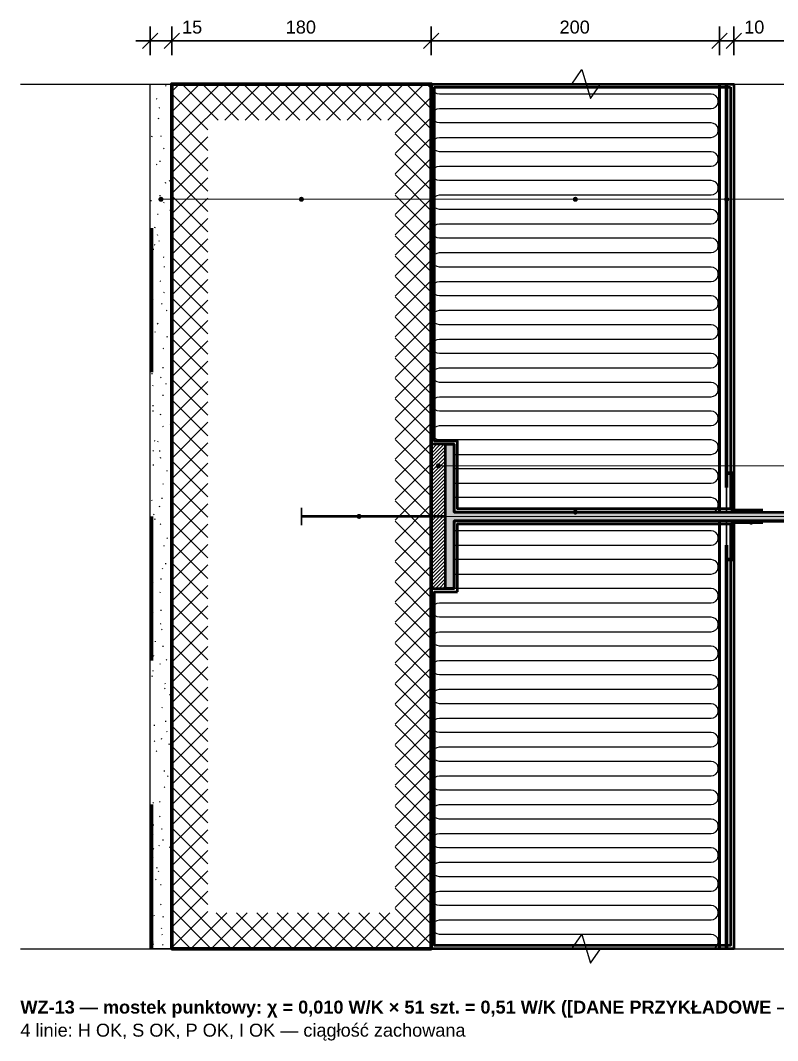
# Model space of a CAD drawing. Header units: metres. Extents: x -0.5 to 22.9, y -0.8 to 0.9.
# Drawn here: x 21.756 to 22.282, y -0.064 to 0.644 of the extents above; entities that cross this region are included whole.
import ezdxf

# ---------------------------------------------------------------- set-up
doc = ezdxf.new("R2010")
doc.units = ezdxf.units.M
for name, pattern in [('KRESKOWA', [5.25, 4.2, -1.05]), ('KROPKOWA', [1.05, 0, -1.05]), ('PUNKTOWA_KROTKA', [6.3, 4.2, -1.05, 0, -1.05])]:
    doc.linetypes.add(name, pattern=pattern)
for name, color, linetype, lineweight, true_color in [('A-DET-HYDRO', 5, 'Continuous', 50, 0x1565c0), ('A-DET-IZOL', 30, 'Continuous', 35, 0xef6c00), ('A-DET-SZCZEL', 1, 'KRESKOWA', 35, 0xd32f2f)]:
    doc.layers.add(name, color=color, linetype=linetype, lineweight=lineweight, true_color=true_color)
for name, color, linetype, lineweight in [('A-DET-OPIS', 2, 'Continuous', 25), ('A-DET-PRZERWA', 8, 'Continuous', 25), ('A-DET-TASMA', 6, 'Continuous', 50), ('A-IZOL-WODNA', 5, 'Continuous', 100), ('A-KRESKOWANIE', 8, 'Continuous', 18), ('A-OPISY', 2, 'Continuous', 25), ('A-SCIANY-IZOL', 4, 'Continuous', 35), ('A-SCIANY-KONSTR', 7, 'Continuous', 50), ('A-SCIANY-WYK', 8, 'Continuous', 18), ('A-WARSTWY', 8, 'Continuous', 25), ('A-WIDOK', 7, 'Continuous', 25), ('A-WYMIARY', 1, 'Continuous', 25), ('A-WYPELNIENIA', 9, 'Continuous', 18)]:
    doc.layers.add(name, color=color, linetype=linetype, lineweight=lineweight)
doc.styles.add('PL_ARIAL', font='arial.ttf')
doc.styles.add('PL_ARIAL_B', font='arialbd.ttf')

msp = doc.modelspace()

# ---------------------------------------------------------------- hatches: boundary and pattern name
at = {"layer": 'A-OPISY', "true_color": 0x000000}
for points in [[(21.85568, 0.52), (21.85562, 0.52045), (21.85545, 0.52087), (21.85517, 0.52124), (21.85481, 0.52152), (21.85438, 0.52169), (21.85393, 0.52175), (21.85348, 0.52169), (21.85306, 0.52152), (21.85269, 0.52124), (21.85242, 0.52087), (21.85224, 0.52045), (21.85218, 0.52), (21.85224, 0.51955), (21.85242, 0.51913), (21.85269, 0.51876), (21.85306, 0.51848), (21.85348, 0.51831), (21.85393, 0.51825), (21.85438, 0.51831), (21.85481, 0.51848), (21.85517, 0.51876), (21.85545, 0.51913), (21.85562, 0.51955)], [(21.95318, 0.52), (21.95312, 0.52045), (21.95295, 0.52087), (21.95267, 0.52124), (21.95231, 0.52152), (21.95188, 0.52169), (21.95143, 0.52175), (21.95098, 0.52169), (21.95056, 0.52152), (21.95019, 0.52124), (21.94992, 0.52087), (21.94974, 0.52045), (21.94968, 0.52), (21.94974, 0.51955), (21.94992, 0.51913), (21.95019, 0.51876), (21.95056, 0.51848), (21.95098, 0.51831), (21.95143, 0.51825), (21.95188, 0.51831), (21.95231, 0.51848), (21.95267, 0.51876), (21.95295, 0.51913), (21.95312, 0.51955)], [(22.14318, 0.52), (22.14312, 0.52045), (22.14295, 0.52087), (22.14267, 0.52124), (22.14231, 0.52152), (22.14188, 0.52169), (22.14143, 0.52175), (22.14098, 0.52169), (22.14056, 0.52152), (22.14019, 0.52124), (22.13992, 0.52087), (22.13974, 0.52045), (22.13968, 0.52), (22.13974, 0.51955), (22.13992, 0.51913), (22.14019, 0.51876), (22.14056, 0.51848), (22.14098, 0.51831), (22.14143, 0.51825), (22.14188, 0.51831), (22.14231, 0.51848), (22.14267, 0.51876), (22.14295, 0.51913), (22.14312, 0.51955)], [(22.24818, 0.52), (22.24812, 0.52045), (22.24795, 0.52087), (22.24767, 0.52124), (22.24731, 0.52152), (22.24688, 0.52169), (22.24643, 0.52175), (22.24598, 0.52169), (22.24556, 0.52152), (22.24519, 0.52124), (22.24492, 0.52087), (22.24474, 0.52045), (22.24468, 0.52), (22.24474, 0.51955), (22.24492, 0.51913), (22.24519, 0.51876), (22.24556, 0.51848), (22.24598, 0.51831), (22.24643, 0.51825), (22.24688, 0.51831), (22.24731, 0.51848), (22.24767, 0.51876), (22.24795, 0.51913), (22.24812, 0.51955)], [(22.04818, 0.335), (22.04812, 0.33545), (22.04795, 0.33587), (22.04767, 0.33624), (22.04731, 0.33652), (22.04688, 0.33669), (22.04643, 0.33675), (22.04598, 0.33669), (22.04556, 0.33652), (22.04519, 0.33624), (22.04492, 0.33587), (22.04474, 0.33545), (22.04468, 0.335), (22.04474, 0.33455), (22.04492, 0.33412), (22.04519, 0.33376), (22.04556, 0.33348), (22.04598, 0.33331), (22.04643, 0.33325), (22.04688, 0.33331), (22.04731, 0.33348), (22.04767, 0.33376), (22.04795, 0.33412), (22.04812, 0.33455)], [(22.14318, 0.303), (22.14312, 0.30345), (22.14295, 0.30388), (22.14267, 0.30424), (22.14231, 0.30452), (22.14188, 0.30469), (22.14143, 0.30475), (22.14098, 0.30469), (22.14056, 0.30452), (22.14019, 0.30424), (22.13992, 0.30388), (22.13974, 0.30345), (22.13968, 0.303), (22.13974, 0.30255), (22.13992, 0.30212), (22.14019, 0.30176), (22.14056, 0.30148), (22.14098, 0.30131), (22.14143, 0.30125), (22.14188, 0.30131), (22.14231, 0.30148), (22.14267, 0.30176), (22.14295, 0.30212), (22.14312, 0.30255)], [(21.99318, 0.3), (21.99312, 0.30045), (21.99295, 0.30088), (21.99267, 0.30124), (21.99231, 0.30152), (21.99188, 0.30169), (21.99143, 0.30175), (21.99098, 0.30169), (21.99056, 0.30152), (21.99019, 0.30124), (21.98992, 0.30088), (21.98974, 0.30045), (21.98968, 0.3), (21.98974, 0.29955), (21.98992, 0.29912), (21.99019, 0.29876), (21.99056, 0.29848), (21.99098, 0.29831), (21.99143, 0.29825), (21.99188, 0.29831), (21.99231, 0.29848), (21.99267, 0.29876), (21.99295, 0.29912), (21.99312, 0.29955)], [(22.26518, 0.296), (22.26512, 0.29645), (22.26495, 0.29688), (22.26467, 0.29724), (22.26431, 0.29752), (22.26388, 0.29769), (22.26343, 0.29775), (22.26298, 0.29769), (22.26256, 0.29752), (22.26219, 0.29724), (22.26192, 0.29688), (22.26174, 0.29645), (22.26168, 0.296), (22.26174, 0.29555), (22.26192, 0.29512), (22.26219, 0.29476), (22.26256, 0.29448), (22.26298, 0.29431), (22.26343, 0.29425), (22.26388, 0.29431), (22.26431, 0.29448), (22.26467, 0.29476), (22.26495, 0.29512), (22.26512, 0.29555)]]:
    msp.add_hatch(color=7, dxfattribs=at).paths.add_polyline_path(points)
at = {"layer": 'A-WYPELNIENIA', "true_color": 0x000000}
for points in [[(22.05143, 0.35), (22.05743, 0.35), (22.05743, 0.303), (22.05743, 0.297), (22.05743, 0.25), (22.05143, 0.25)], [(22.05743, 0.303), (22.35143, 0.303), (22.35143, 0.297), (22.05743, 0.297)]]:
    msp.add_hatch(color=7, dxfattribs=at).paths.add_polyline_path(points)

# ---------------------------------------------------------------- linework, layer by layer
at = {"layer": 'A-DET-HYDRO', "linetype": 'Continuous', "lineweight": 70, "ltscale": 0.005, "true_color": 0x1565c0, "flags": 128}
for points in [[(22.24643, 0.32), (22.24643, 0.6)], [(22.24643, 0), (22.24643, 0.28)]]:
    msp.add_lwpolyline(points, dxfattribs=at)
at = {"layer": 'A-DET-IZOL', "lineweight": 50, "ltscale": 0.005, "true_color": 0xef6c00}
for points in [[(22.24918, 0.59775), (22.24918, 0.30525), (22.05968, 0.30525), (22.05968, 0.35225), (22.04368, 0.35225), (22.04368, 0.59775)], [(22.05968, 0.24775), (22.05968, 0.29475), (22.24918, 0.29475), (22.24918, 0.00225), (22.04368, 0.00225), (22.04368, 0.24775)]]:
    msp.add_lwpolyline(points, close=True, dxfattribs=at)
at = {"layer": 'A-DET-PRZERWA', "lineweight": 25, "ltscale": 0.005, "true_color": 0x000000}
for points in [[(21.75643, 0.6), (22.13893, 0.6), (22.14593, 0.61), (22.15193, 0.59), (22.15893, 0.6), (22.54143, 0.6)], [(21.75643, 0), (22.13893, 0), (22.14593, 0.01), (22.15193, -0.01), (22.15893, 0), (22.54143, 0)]]:
    msp.add_lwpolyline(points, dxfattribs=at)
at = {"layer": 'A-DET-SZCZEL', "linetype": 'KRESKOWA', "lineweight": 50, "ltscale": 0.005, "true_color": 0xd32f2f, "flags": 128}
msp.add_lwpolyline([(21.84793, 0), (21.84793, 0.6)], dxfattribs=at)
at = {"layer": 'A-DET-TASMA', "linetype": 'KROPKOWA', "lineweight": 100, "ltscale": 0.005, "true_color": 0x1565c0, "flags": 128}
for points in [[(22.24643, 0.33), (22.25043, 0.33), (22.25043, 0.304), (22.27143, 0.304)], [(22.24643, 0.27), (22.25043, 0.27), (22.25043, 0.296), (22.27143, 0.296)]]:
    msp.add_lwpolyline(points, dxfattribs=at)
at = {"layer": 'A-IZOL-WODNA', "linetype": 'PUNKTOWA_KROTKA', "lineweight": 35, "ltscale": 0.003, "flags": 128}
for points in [[(22.24643, 0.303), (22.24643, 0.6)], [(22.24643, 0), (22.24643, 0.297)]]:
    msp.add_lwpolyline(points, dxfattribs=at)
at = {"layer": 'A-KRESKOWANIE', "lineweight": 25, "ltscale": 0.005}
for points in [[(21.85706, 0.59854), (21.85757, 0.59886)], [(21.86143, 0.5524), (21.90903, 0.6)], [(21.86143, 0.56654), (21.89489, 0.6)], [(21.86143, 0.58069), (21.88075, 0.6)], [(21.86143, 0.59483), (21.8666, 0.6)], [(21.89369, 0.575), (21.86869, 0.6)], [(21.90783, 0.575), (21.88283, 0.6)], [(21.92197, 0.575), (21.89697, 0.6)], [(21.89817, 0.575), (21.92317, 0.6)], [(21.93611, 0.575), (21.91111, 0.6)], [(21.91231, 0.575), (21.93731, 0.6)], [(21.95025, 0.575), (21.92525, 0.6)], [(21.92646, 0.575), (21.95146, 0.6)], [(21.9644, 0.575), (21.9394, 0.6)], [(21.9406, 0.575), (21.9656, 0.6)], [(21.97854, 0.575), (21.95354, 0.6)], [(21.95474, 0.575), (21.97974, 0.6)], [(21.99268, 0.575), (21.96768, 0.6)], [(21.96888, 0.575), (21.99388, 0.6)], [(22.00682, 0.575), (21.98182, 0.6)], [(21.98303, 0.575), (22.00803, 0.6)], [(22.04143, 0.55453), (21.99596, 0.6)], [(21.99717, 0.575), (22.02217, 0.6)], [(22.04143, 0.56868), (22.01011, 0.6)], [(22.01131, 0.575), (22.03631, 0.6)], [(22.04143, 0.58282), (22.02425, 0.6)], [(22.04143, 0.59696), (22.03839, 0.6)], [(22.05743, 0.343), (22.23568, 0.343), (22.23739, 0.3433), (22.2389, 0.34417), (22.24001, 0.3455), (22.24061, 0.34713), (22.24061, 0.34887), (22.24001, 0.3505), (22.2389, 0.35183), (22.23739, 0.3527), (22.23568, 0.353), (22.04718, 0.353), (22.04547, 0.3533), (22.04397, 0.35417), (22.04285, 0.3555), (22.04226, 0.35713), (22.04226, 0.35887), (22.04285, 0.3605), (22.04397, 0.36183), (22.04547, 0.3627), (22.04718, 0.363), (22.04718, 0.363), (22.23568, 0.363), (22.23739, 0.3633), (22.2389, 0.36417), (22.24001, 0.3655), (22.24061, 0.36713), (22.24061, 0.36887), (22.24001, 0.3705), (22.2389, 0.37183), (22.23739, 0.3727), (22.23568, 0.373), (22.04718, 0.373), (22.04547, 0.3733), (22.04397, 0.37417), (22.04285, 0.3755), (22.04226, 0.37713), (22.04226, 0.37887), (22.04285, 0.3805), (22.04397, 0.38183), (22.04547, 0.3827), (22.04718, 0.383), (22.23568, 0.383), (22.23739, 0.3833), (22.2389, 0.38417), (22.24001, 0.3855), (22.24061, 0.38713), (22.24061, 0.38887), (22.24001, 0.3905), (22.2389, 0.39183), (22.23739, 0.3927), (22.23568, 0.393), (22.04718, 0.393), (22.04547, 0.3933), (22.04397, 0.39417), (22.04285, 0.3955), (22.04226, 0.39713), (22.04226, 0.39887), (22.04285, 0.4005), (22.04397, 0.40183), (22.04547, 0.4027), (22.04718, 0.403), (22.23568, 0.403), (22.23739, 0.4033), (22.2389, 0.40417), (22.24001, 0.4055), (22.24061, 0.40713), (22.24061, 0.40887), (22.24001, 0.4105), (22.2389, 0.41183), (22.23739, 0.4127), (22.23568, 0.413), (22.04718, 0.413), (22.04547, 0.4133), (22.04397, 0.41417), (22.04285, 0.4155), (22.04226, 0.41713), (22.04226, 0.41887), (22.04285, 0.4205), (22.04397, 0.42183), (22.04547, 0.4227), (22.04718, 0.423), (22.04718, 0.423), (22.23568, 0.423), (22.23739, 0.4233), (22.2389, 0.42417), (22.24001, 0.4255), (22.24061, 0.42713), (22.24061, 0.42887), (22.24001, 0.4305), (22.2389, 0.43183), (22.23739, 0.4327), (22.23568, 0.433), (22.04718, 0.433), (22.04547, 0.4333), (22.04397, 0.43417), (22.04285, 0.4355), (22.04226, 0.43713), (22.04226, 0.43887), (22.04285, 0.4405), (22.04397, 0.44183), (22.04547, 0.4427), (22.04718, 0.443), (22.23568, 0.443), (22.23739, 0.4433), (22.2389, 0.44417), (22.24001, 0.4455), (22.24061, 0.44713), (22.24061, 0.44887), (22.24001, 0.4505), (22.2389, 0.45183), (22.23739, 0.4527), (22.23568, 0.453), (22.04718, 0.453), (22.04547, 0.4533), (22.04397, 0.45417), (22.04285, 0.4555), (22.04226, 0.45713), (22.04226, 0.45887), (22.04285, 0.4605), (22.04397, 0.46183), (22.04547, 0.4627), (22.04718, 0.463), (22.23568, 0.463), (22.23739, 0.4633), (22.2389, 0.46417), (22.24001, 0.4655), (22.24061, 0.46713), (22.24061, 0.46887), (22.24001, 0.4705), (22.2389, 0.47183), (22.23739, 0.4727), (22.23568, 0.473), (22.04718, 0.473), (22.04547, 0.4733), (22.04397, 0.47417), (22.04285, 0.4755), (22.04226, 0.47713), (22.04226, 0.47887), (22.04285, 0.4805), (22.04397, 0.48183), (22.04547, 0.4827), (22.04718, 0.483), (22.23568, 0.483), (22.23739, 0.4833), (22.2389, 0.48417), (22.24001, 0.4855), (22.24061, 0.48713), (22.24061, 0.48887), (22.24001, 0.4905), (22.2389, 0.49183), (22.23739, 0.4927), (22.23568, 0.493), (22.04718, 0.493), (22.04547, 0.4933), (22.04397, 0.49417), (22.04285, 0.4955), (22.04226, 0.49713), (22.04226, 0.49887), (22.04285, 0.5005), (22.04397, 0.50183), (22.04547, 0.5027), (22.04718, 0.503), (22.23568, 0.503), (22.23739, 0.5033), (22.2389, 0.50417), (22.24001, 0.5055), (22.24061, 0.50713), (22.24061, 0.50887), (22.24001, 0.5105), (22.2389, 0.51183), (22.23739, 0.5127), (22.23568, 0.513), (22.04718, 0.513), (22.04547, 0.5133), (22.04397, 0.51417), (22.04285, 0.5155), (22.04226, 0.51713), (22.04226, 0.51887), (22.04285, 0.5205), (22.04397, 0.52183), (22.04547, 0.5227), (22.04718, 0.523), (22.23568, 0.523), (22.23739, 0.5233), (22.2389, 0.52417), (22.24001, 0.5255), (22.24061, 0.52713), (22.24061, 0.52887), (22.24001, 0.5305), (22.2389, 0.53183), (22.23739, 0.5327), (22.23568, 0.533), (22.04718, 0.533), (22.04547, 0.5333), (22.04397, 0.53417), (22.04285, 0.5355), (22.04226, 0.53713), (22.04226, 0.53887), (22.04285, 0.5405), (22.04397, 0.54183), (22.04547, 0.5427), (22.04718, 0.543), (22.23568, 0.543), (22.23739, 0.5433), (22.2389, 0.54417), (22.24001, 0.5455), (22.24061, 0.54713), (22.24061, 0.54887), (22.24001, 0.5505), (22.2389, 0.55183), (22.23739, 0.5527), (22.23568, 0.553), (22.04718, 0.553), (22.04547, 0.5533), (22.04397, 0.55417), (22.04285, 0.5555), (22.04226, 0.55713), (22.04226, 0.55887), (22.04285, 0.5605), (22.04397, 0.56183), (22.04547, 0.5627), (22.04718, 0.563), (22.04718, 0.563), (22.23568, 0.563), (22.23739, 0.5633), (22.2389, 0.56417), (22.24001, 0.5655), (22.24061, 0.56713), (22.24061, 0.56887), (22.24001, 0.5705), (22.2389, 0.57183), (22.23739, 0.5727), (22.23568, 0.573), (22.04718, 0.573), (22.04547, 0.5733), (22.04397, 0.57417), (22.04285, 0.5755), (22.04226, 0.57713), (22.04226, 0.57887), (22.04285, 0.5805), (22.04397, 0.58183), (22.04547, 0.5827), (22.04718, 0.583), (22.23568, 0.583), (22.23739, 0.5833), (22.2389, 0.58417), (22.24001, 0.5855), (22.24061, 0.58713), (22.24061, 0.58887), (22.24001, 0.5905), (22.2389, 0.59183), (22.23739, 0.5927), (22.23568, 0.593), (22.04718, 0.593), (22.04547, 0.5933), (22.04397, 0.59417), (22.04285, 0.5955), (22.04226, 0.59713), (22.04226, 0.59887), (22.04267, 0.6)], [(21.85143, 0.58941), (21.85088, 0.58965)], [(21.88643, 0.56811), (21.86143, 0.59311)], [(22.01643, 0.56598), (22.04143, 0.59098)], [(21.85271, 0.58346), (21.85323, 0.58377)], [(21.85265, 0.57578), (21.85209, 0.57598)], [(21.88643, 0.55397), (21.86143, 0.57897)], [(22.01643, 0.55184), (22.04143, 0.57684)], [(21.848, 0.56335), (21.84746, 0.56361)], [(21.85436, 0.56358), (21.85378, 0.56373)], [(21.88643, 0.53983), (21.86143, 0.56483)], [(21.86143, 0.53826), (21.88643, 0.56326)], [(22.04143, 0.54039), (22.01643, 0.56539)], [(22.01643, 0.5377), (22.04143, 0.5627)], [(21.85613, 0.55513), (21.85571, 0.55556)], [(21.85349, 0.546), (21.85347, 0.5466)], [(21.88643, 0.52569), (21.86143, 0.55069)], [(21.86143, 0.52412), (21.88643, 0.54912)], [(22.04143, 0.52625), (22.01643, 0.55125)], [(22.01643, 0.52355), (22.04143, 0.54855)], [(21.85138, 0.54385), (21.85086, 0.54417)], [(21.85728, 0.53108), (21.85703, 0.53163)], [(21.86009, 0.53255), (21.85965, 0.53296)], [(21.88643, 0.51154), (21.86143, 0.53654)], [(21.86143, 0.50997), (21.88643, 0.53497)], [(22.04143, 0.51211), (22.01643, 0.53711)], [(22.01643, 0.50941), (22.04143, 0.53441)], [(21.84746, 0.51888), (21.84687, 0.51896)], [(21.85298, 0.52267), (21.85358, 0.52274)], [(21.85594, 0.51745), (21.85607, 0.51804)], [(21.88643, 0.4974), (21.86143, 0.5224)], [(21.86143, 0.49583), (21.88643, 0.52083)], [(22.04143, 0.49796), (22.01643, 0.52296)], [(22.01643, 0.49527), (22.04143, 0.52027)], [(21.86002, 0.51234), (21.8605, 0.5127)], [(21.8521, 0.50938), (21.85153, 0.50955)], [(21.88643, 0.48326), (21.86143, 0.50826)], [(21.86143, 0.48169), (21.88643, 0.50669)], [(22.04143, 0.48382), (22.01643, 0.50882)], [(22.01643, 0.48113), (22.04143, 0.50613)], [(21.85005, 0.50015), (21.84949, 0.50038)], [(21.85183, 0.49497), (21.85148, 0.49545)], [(21.8529, 0.49067), (21.85266, 0.49122)], [(21.88643, 0.46912), (21.86143, 0.49412)], [(21.86143, 0.46755), (21.88643, 0.49255)], [(22.04143, 0.46968), (22.01643, 0.49468)], [(22.01643, 0.46698), (22.04143, 0.49198)], [(21.84842, 0.48534), (21.849, 0.48548)], [(21.85003, 0.48808), (21.8495, 0.48836)], [(21.85621, 0.47967), (21.85569, 0.47996)], [(21.88643, 0.45497), (21.86143, 0.47997)], [(21.86143, 0.45341), (21.88643, 0.47841)], [(22.04143, 0.45554), (22.01643, 0.48054)], [(22.01643, 0.45284), (22.04143, 0.47784)], [(21.85633, 0.47287), (21.85652, 0.47343)], [(21.85395, 0.46296), (21.85339, 0.46318)], [(21.88643, 0.44083), (21.86143, 0.46583)], [(21.86143, 0.43926), (21.88643, 0.46426)], [(22.04143, 0.4414), (22.01643, 0.4664)], [(22.01643, 0.4387), (22.04143, 0.4637)], [(21.85648, 0.45522), (21.85592, 0.45545)], [(21.84828, 0.45041), (21.84862, 0.4509)], [(21.85477, 0.44733), (21.85427, 0.44766)], [(21.88643, 0.42669), (21.86143, 0.45169)], [(21.86143, 0.42512), (21.88643, 0.45012)], [(22.04143, 0.42725), (22.01643, 0.45225)], [(22.01643, 0.42456), (22.04143, 0.44956)], [(21.85783, 0.44278), (21.8583, 0.44315)], [(21.85191, 0.43347), (21.85161, 0.43399)], [(21.88643, 0.41255), (21.86143, 0.43755)], [(21.86143, 0.41098), (21.88643, 0.43598)], [(22.04143, 0.41311), (22.01643, 0.43811)], [(22.01643, 0.41042), (22.04143, 0.43542)], [(21.85017, 0.42755), (21.84984, 0.42805)], [(21.85863, 0.42434), (21.85809, 0.4246)], [(21.88643, 0.39841), (21.86143, 0.42341)], [(21.86143, 0.39684), (21.88643, 0.42184)], [(22.04143, 0.39897), (22.01643, 0.42397)], [(22.01643, 0.39627), (22.04143, 0.42127)], [(21.85595, 0.41634), (21.8554, 0.41656)], [(21.88643, 0.38426), (21.86143, 0.40926)], [(21.86143, 0.3827), (21.88643, 0.4077)], [(22.04143, 0.38483), (22.01643, 0.40983)], [(22.01643, 0.38213), (22.04143, 0.40713)], [(21.84744, 0.39913), (21.84804, 0.39915)], [(21.85372, 0.39602), (21.85401, 0.39654)], [(21.85537, 0.40288), (21.85552, 0.40346)], [(21.84827, 0.39053), (21.8485, 0.39108)], [(21.85774, 0.39165), (21.85729, 0.39205)], [(21.88643, 0.37012), (21.86143, 0.39512)], [(21.86143, 0.36855), (21.88643, 0.39355)], [(22.04143, 0.37069), (22.01643, 0.39569)], [(22.01643, 0.36799), (22.04143, 0.39299)], [(21.85569, 0.38392), (21.85509, 0.38395)], [(21.84858, 0.37654), (21.84844, 0.37712)], [(21.88643, 0.35598), (21.86143, 0.38098)], [(21.86143, 0.35441), (21.88643, 0.37941)], [(22.04143, 0.35654), (22.01643, 0.38154)], [(22.01643, 0.35385), (22.04143, 0.37885)], [(21.84849, 0.37286), (21.84855, 0.37345)], [(21.85388, 0.3703), (21.8536, 0.37083)], [(21.85519, 0.36232), (21.85573, 0.36259)], [(21.86027, 0.36337), (21.86076, 0.36372)], [(21.88643, 0.34184), (21.86143, 0.36684)], [(21.86143, 0.34027), (21.88643, 0.36527)], [(22.04143, 0.3424), (22.01643, 0.3674)], [(22.01643, 0.33971), (22.04143, 0.36471)], [(21.85001, 0.35226), (21.84947, 0.35252)], [(21.8517, 0.35181), (21.85212, 0.35224)], [(21.88643, 0.3277), (21.86143, 0.3527)], [(21.86143, 0.32613), (21.88643, 0.35113)], [(22.04143, 0.32826), (22.01643, 0.35326)], [(22.01643, 0.32556), (22.04143, 0.35056)], [(22.04143, 0.34102), (22.05041, 0.35)], [(22.04143, 0.34349), (22.04794, 0.35)], [(22.04143, 0.34597), (22.04546, 0.35)], [(22.04143, 0.34844), (22.04299, 0.35)], [(22.04143, 0.33854), (22.05143, 0.34854)], [(21.8488, 0.34529), (21.84831, 0.34564)], [(21.85332, 0.34515), (21.85272, 0.3452)], [(21.85376, 0.34026), (21.85372, 0.34086)], [(22.04143, 0.33607), (22.05143, 0.34607)], [(22.04143, 0.33359), (22.05143, 0.34359)], [(22.04143, 0.33112), (22.05143, 0.34112)], [(21.84884, 0.33535), (21.84885, 0.33595)], [(21.88643, 0.31355), (21.86143, 0.33855)], [(21.86143, 0.31198), (21.88643, 0.33698)], [(22.04143, 0.31412), (22.01643, 0.33912)], [(22.01643, 0.31142), (22.04143, 0.33642)], [(22.04143, 0.32864), (22.05143, 0.33864)], [(22.04143, 0.32617), (22.05143, 0.33617)], [(22.04143, 0.32369), (22.05143, 0.33369)], [(22.05743, 0.323), (22.23568, 0.323), (22.23739, 0.3233), (22.2389, 0.32417), (22.24001, 0.3255), (22.24061, 0.32713), (22.24061, 0.32887), (22.24001, 0.3305), (22.2389, 0.33183), (22.23739, 0.3327), (22.23568, 0.333), (22.23568, 0.333), (22.05743, 0.333)], [(21.8581, 0.3315), (21.85858, 0.33186)], [(22.04143, 0.32122), (22.05143, 0.33122)], [(22.04143, 0.31874), (22.05143, 0.32874)], [(22.04143, 0.31627), (22.05143, 0.32627)], [(21.85575, 0.32213), (21.85547, 0.32266)], [(21.88643, 0.29941), (21.86143, 0.32441)], [(21.86143, 0.29784), (21.88643, 0.32284)], [(22.04143, 0.29997), (22.01643, 0.32497)], [(22.01643, 0.29728), (22.04143, 0.32228)], [(22.04143, 0.31379), (22.05143, 0.32379)], [(22.04143, 0.31132), (22.05143, 0.32132)], [(22.04143, 0.30884), (22.05143, 0.31884)], [(21.85477, 0.31217), (21.85489, 0.31276)], [(22.04143, 0.30637), (22.05143, 0.31637)], [(22.04143, 0.30389), (22.05143, 0.31389)], [(22.05743, 0.303), (22.23568, 0.303), (22.23739, 0.3033), (22.2389, 0.30417), (22.24001, 0.3055), (22.24061, 0.30713), (22.24061, 0.30887), (22.24001, 0.3105), (22.2389, 0.31183), (22.23739, 0.3127), (22.23568, 0.313), (22.05743, 0.313)], [(21.84794, 0.31078), (21.84764, 0.3113)], [(21.85331, 0.3066), (21.85278, 0.30689)], [(21.88643, 0.28527), (21.86143, 0.31027)], [(21.86143, 0.2837), (21.88643, 0.3087)], [(22.04143, 0.28583), (22.01643, 0.31083)], [(22.01643, 0.28314), (22.04143, 0.30814)], [(22.04143, 0.30142), (22.05143, 0.31142)], [(22.04143, 0.29894), (22.05143, 0.30894)], [(22.04143, 0.29647), (22.05143, 0.30647)], [(21.8488, 0.30115), (21.84933, 0.30143)], [(21.84998, 0.2977), (21.84978, 0.29827)], [(22.04143, 0.29399), (22.05143, 0.30399)], [(22.04143, 0.29152), (22.05143, 0.30152)], [(22.04143, 0.28905), (22.05143, 0.29905)], [(21.85393, 0.29447), (21.85345, 0.29484)], [(21.88643, 0.27113), (21.86143, 0.29613)], [(21.86143, 0.26956), (21.88643, 0.29456)], [(22.04143, 0.27169), (22.01643, 0.29669)], [(22.01643, 0.26899), (22.04143, 0.29399)], [(22.04143, 0.28657), (22.05143, 0.29657)], [(22.04143, 0.2841), (22.05143, 0.2941)], [(22.04143, 0.28162), (22.05143, 0.29162)], [(21.85851, 0.28474), (21.8581, 0.28518)], [(21.86061, 0.28755), (21.86102, 0.28798)], [(22.04143, 0.27915), (22.05143, 0.28915)], [(22.04143, 0.27667), (22.05143, 0.28667)], [(22.04143, 0.2742), (22.05143, 0.2842)], [(22.05743, 0.28), (22.23568, 0.28), (22.23739, 0.2803), (22.2389, 0.28117), (22.24001, 0.2825), (22.24061, 0.28413), (22.24061, 0.28587), (22.24001, 0.2875), (22.2389, 0.28883), (22.23739, 0.2897), (22.23568, 0.29), (22.05743, 0.29)], [(21.84749, 0.27726), (21.84725, 0.27781)], [(21.85619, 0.27924), (21.85626, 0.27983)], [(21.88643, 0.25698), (21.86143, 0.28198)], [(21.86143, 0.25542), (21.88643, 0.28042)], [(22.04143, 0.25755), (22.01643, 0.28255)], [(22.01643, 0.25485), (22.04143, 0.27985)], [(22.04143, 0.27172), (22.05143, 0.28172)], [(22.04143, 0.26925), (22.05143, 0.27925)], [(22.04143, 0.26677), (22.05143, 0.27677)], [(22.04143, 0.2643), (22.05143, 0.2743)], [(22.04143, 0.26182), (22.05143, 0.27182)], [(22.04143, 0.25935), (22.05143, 0.26935)], [(22.05743, 0.26), (22.23568, 0.26), (22.23739, 0.2603), (22.2389, 0.26117), (22.24001, 0.2625), (22.24061, 0.26413), (22.24061, 0.26587), (22.24001, 0.2675), (22.2389, 0.26883), (22.23739, 0.2697), (22.23568, 0.27), (22.23568, 0.27), (22.05743, 0.27)], [(21.85531, 0.26333), (21.85505, 0.26388)], [(21.85751, 0.26706), (21.85692, 0.26713)], [(21.88643, 0.24284), (21.86143, 0.26784)], [(21.86143, 0.24127), (21.88643, 0.26627)], [(22.04143, 0.24341), (22.01643, 0.26841)], [(22.01643, 0.24071), (22.04143, 0.26571)], [(22.04143, 0.25687), (22.05143, 0.26687)], [(22.04143, 0.2544), (22.05143, 0.2644)], [(22.04143, 0.25192), (22.05143, 0.26192)], [(21.84733, 0.25901), (21.84792, 0.25911)], [(21.85373, 0.25666), (21.85432, 0.25672)], [(22.04198, 0.25), (22.05143, 0.25945)], [(22.04446, 0.25), (22.05143, 0.25697)], [(21.84807, 0.25422), (21.84849, 0.25465)], [(21.88643, 0.2287), (21.86143, 0.2537)], [(21.86143, 0.22713), (21.88643, 0.25213)], [(22.04143, 0.22926), (22.01643, 0.25426)], [(22.01643, 0.22657), (22.04143, 0.25157)], [(22.23568, 0), (22.23739, 0.0003), (22.2389, 0.00117), (22.24001, 0.0025), (22.24061, 0.00413), (22.24061, 0.00587), (22.24001, 0.0075), (22.2389, 0.00883), (22.23739, 0.0097), (22.23568, 0.01), (22.04718, 0.01), (22.04547, 0.0103), (22.04397, 0.01117), (22.04285, 0.0125), (22.04226, 0.01413), (22.04226, 0.01587), (22.04285, 0.0175), (22.04397, 0.01883), (22.04547, 0.0197), (22.04718, 0.02), (22.23568, 0.02), (22.23739, 0.0203), (22.2389, 0.02117), (22.24001, 0.0225), (22.24061, 0.02413), (22.24061, 0.02587), (22.24001, 0.0275), (22.2389, 0.02883), (22.23739, 0.0297), (22.23568, 0.03), (22.23568, 0.03), (22.04718, 0.03), (22.04547, 0.0303), (22.04397, 0.03117), (22.04285, 0.0325), (22.04226, 0.03413), (22.04226, 0.03587), (22.04285, 0.0375), (22.04397, 0.03883), (22.04547, 0.0397), (22.04718, 0.04), (22.04718, 0.04), (22.23568, 0.04), (22.23739, 0.0403), (22.2389, 0.04117), (22.24001, 0.0425), (22.24061, 0.04413), (22.24061, 0.04587), (22.24001, 0.0475), (22.2389, 0.04883), (22.23739, 0.0497), (22.23568, 0.05), (22.23568, 0.05), (22.04718, 0.05), (22.04547, 0.0503), (22.04397, 0.05117), (22.04285, 0.0525), (22.04226, 0.05413), (22.04226, 0.05587), (22.04285, 0.0575), (22.04397, 0.05883), (22.04547, 0.0597), (22.04718, 0.06), (22.04718, 0.06), (22.23568, 0.06), (22.23739, 0.0603), (22.2389, 0.06117), (22.24001, 0.0625), (22.24061, 0.06413), (22.24061, 0.06587), (22.24001, 0.0675), (22.2389, 0.06883), (22.23739, 0.0697), (22.23568, 0.07), (22.23568, 0.07), (22.04718, 0.07), (22.04547, 0.0703), (22.04397, 0.07117), (22.04285, 0.0725), (22.04226, 0.07413), (22.04226, 0.07587), (22.04285, 0.0775), (22.04397, 0.07883), (22.04547, 0.0797), (22.04718, 0.08), (22.04718, 0.08), (22.23568, 0.08), (22.23739, 0.0803), (22.2389, 0.08117), (22.24001, 0.0825), (22.24061, 0.08413), (22.24061, 0.08587), (22.24001, 0.0875), (22.2389, 0.08883), (22.23739, 0.0897), (22.23568, 0.09), (22.04718, 0.09), (22.04547, 0.0903), (22.04397, 0.09117), (22.04285, 0.0925), (22.04226, 0.09413), (22.04226, 0.09587), (22.04285, 0.0975), (22.04397, 0.09883), (22.04547, 0.0997), (22.04718, 0.1), (22.04718, 0.1), (22.23568, 0.1), (22.23739, 0.1003), (22.2389, 0.10117), (22.24001, 0.1025), (22.24061, 0.10413), (22.24061, 0.10587), (22.24001, 0.1075), (22.2389, 0.10883), (22.23739, 0.1097), (22.23568, 0.11), (22.04718, 0.11), (22.04547, 0.1103), (22.04397, 0.11117), (22.04285, 0.1125), (22.04226, 0.11413), (22.04226, 0.11587), (22.04285, 0.1175), (22.04397, 0.11883), (22.04547, 0.1197), (22.04718, 0.12), (22.23568, 0.12), (22.23739, 0.1203), (22.2389, 0.12117), (22.24001, 0.1225), (22.24061, 0.12413), (22.24061, 0.12587), (22.24001, 0.1275), (22.2389, 0.12883), (22.23739, 0.1297), (22.23568, 0.13), (22.04718, 0.13), (22.04547, 0.1303), (22.04397, 0.13117), (22.04285, 0.1325), (22.04226, 0.13413), (22.04226, 0.13587), (22.04285, 0.1375), (22.04397, 0.13883), (22.04547, 0.1397), (22.04718, 0.14), (22.04718, 0.14), (22.23568, 0.14), (22.23739, 0.1403), (22.2389, 0.14117), (22.24001, 0.1425), (22.24061, 0.14413), (22.24061, 0.14587), (22.24001, 0.1475), (22.2389, 0.14883), (22.23739, 0.1497), (22.23568, 0.15), (22.04718, 0.15), (22.04547, 0.1503), (22.04397, 0.15117), (22.04285, 0.1525), (22.04226, 0.15413), (22.04226, 0.15587), (22.04285, 0.1575), (22.04397, 0.15883), (22.04547, 0.1597), (22.04718, 0.16), (22.23568, 0.16), (22.23739, 0.1603), (22.2389, 0.16117), (22.24001, 0.1625), (22.24061, 0.16413), (22.24061, 0.16587), (22.24001, 0.1675), (22.2389, 0.16883), (22.23739, 0.1697), (22.23568, 0.17), (22.04718, 0.17), (22.04547, 0.1703), (22.04397, 0.17117), (22.04285, 0.1725), (22.04226, 0.17413), (22.04226, 0.17587), (22.04285, 0.1775), (22.04397, 0.17883), (22.04547, 0.1797), (22.04718, 0.18), (22.23568, 0.18), (22.23739, 0.1803), (22.2389, 0.18117), (22.24001, 0.1825), (22.24061, 0.18413), (22.24061, 0.18587), (22.24001, 0.1875), (22.2389, 0.18883), (22.23739, 0.1897), (22.23568, 0.19), (22.04718, 0.19), (22.04547, 0.1903), (22.04397, 0.19117), (22.04285, 0.1925), (22.04226, 0.19413), (22.04226, 0.19587), (22.04285, 0.1975), (22.04397, 0.19883), (22.04547, 0.1997), (22.04718, 0.2), (22.23568, 0.2), (22.23739, 0.2003), (22.2389, 0.20117), (22.24001, 0.2025), (22.24061, 0.20413), (22.24061, 0.20587), (22.24001, 0.2075), (22.2389, 0.20883), (22.23739, 0.2097), (22.23568, 0.21), (22.23568, 0.21), (22.04718, 0.21), (22.04547, 0.2103), (22.04397, 0.21117), (22.04285, 0.2125), (22.04226, 0.21413), (22.04226, 0.21587), (22.04285, 0.2175), (22.04397, 0.21883), (22.04547, 0.2197), (22.04718, 0.22), (22.04718, 0.22), (22.23568, 0.22), (22.23739, 0.2203), (22.2389, 0.22117), (22.24001, 0.2225), (22.24061, 0.22413), (22.24061, 0.22587), (22.24001, 0.2275), (22.2389, 0.22883), (22.23739, 0.2297), (22.23568, 0.23), (22.23568, 0.23), (22.04718, 0.23), (22.04547, 0.2303), (22.04397, 0.23117), (22.04285, 0.2325), (22.04226, 0.23413), (22.04226, 0.23587), (22.04285, 0.2375), (22.04397, 0.23883), (22.04547, 0.2397), (22.04718, 0.24), (22.23568, 0.24), (22.23739, 0.2403), (22.2389, 0.24117), (22.24001, 0.2425), (22.24061, 0.24413), (22.24061, 0.24587), (22.24001, 0.2475), (22.2389, 0.24883), (22.23739, 0.2497), (22.23568, 0.25), (22.05743, 0.25)], [(22.04693, 0.25), (22.05143, 0.2545)], [(22.05143, 0.25), (22.04718, 0.25)], [(22.04941, 0.25), (22.05143, 0.25202)], [(22.05743, 0.25), (22.05143, 0.25)], [(21.85331, 0.2473), (21.85372, 0.24775)], [(21.84819, 0.23314), (21.84847, 0.23367)], [(21.85402, 0.23449), (21.85418, 0.23506)], [(21.88643, 0.21456), (21.86143, 0.23956)], [(21.86143, 0.21299), (21.88643, 0.23799)], [(22.04143, 0.21512), (22.01643, 0.24012)], [(22.01643, 0.21243), (22.04143, 0.23743)], [(21.84771, 0.2231), (21.84738, 0.22361)], [(21.85352, 0.22549), (21.8541, 0.22563)], [(21.85442, 0.22118), (21.85477, 0.22167)], [(21.88643, 0.20042), (21.86143, 0.22542)], [(21.86143, 0.19885), (21.88643, 0.22385)], [(22.04143, 0.20098), (22.01643, 0.22598)], [(22.01643, 0.19828), (22.04143, 0.22328)], [(21.8502, 0.21286), (21.85017, 0.21346)], [(21.85549, 0.20947), (21.85555, 0.21007)], [(21.88643, 0.18627), (21.86143, 0.21127)], [(21.86143, 0.18471), (21.88643, 0.20971)], [(22.04143, 0.18684), (22.01643, 0.21184)], [(22.01643, 0.18414), (22.04143, 0.20914)], [(21.84872, 0.2031), (21.8489, 0.20368)], [(21.85754, 0.2002), (21.85793, 0.20065)], [(21.84828, 0.19281), (21.84886, 0.19296)], [(21.8534, 0.19744), (21.85363, 0.19799)], [(21.88643, 0.17213), (21.86143, 0.19713)], [(21.86143, 0.17056), (21.88643, 0.19556)], [(22.04143, 0.1727), (22.01643, 0.1977)], [(22.01643, 0.17), (22.04143, 0.195)], [(21.84831, 0.18897), (21.84772, 0.18904)], [(21.8571, 0.18353), (21.85697, 0.18412)], [(21.85637, 0.18045), (21.85691, 0.18071)], [(21.88643, 0.15799), (21.86143, 0.18299)], [(21.86143, 0.15642), (21.88643, 0.18142)], [(22.04143, 0.15855), (22.01643, 0.18355)], [(22.01643, 0.15586), (22.04143, 0.18086)], [(21.86035, 0.17602), (21.86035, 0.17662)], [(21.85487, 0.16707), (21.85495, 0.16767)], [(21.88643, 0.14385), (21.86143, 0.16885)], [(21.86143, 0.14228), (21.88643, 0.16728)], [(22.04143, 0.14441), (22.01643, 0.16941)], [(22.01643, 0.14172), (22.04143, 0.16672)], [(21.85752, 0.15767), (21.85693, 0.15773)], [(21.8496, 0.1549), (21.84901, 0.15498)], [(21.85829, 0.15021), (21.85797, 0.15072)], [(21.88643, 0.12971), (21.86143, 0.15471)], [(21.86143, 0.12814), (21.88643, 0.15314)], [(22.04143, 0.13027), (22.01643, 0.15527)], [(22.01643, 0.12757), (22.04143, 0.15257)], [(21.8497, 0.14388), (21.84931, 0.14434)], [(21.85474, 0.14552), (21.85414, 0.14554)], [(21.86009, 0.14174), (21.8595, 0.14186)], [(21.85116, 0.13695), (21.85066, 0.13728)], [(21.88643, 0.11556), (21.86143, 0.14056)], [(21.86143, 0.11399), (21.88643, 0.13899)], [(22.04143, 0.11613), (22.01643, 0.14113)], [(22.01643, 0.11343), (22.04143, 0.13843)], [(21.85605, 0.12344), (21.85664, 0.12348)], [(21.88643, 0.10142), (21.86143, 0.12642)], [(21.86143, 0.09985), (21.88643, 0.12485)], [(22.04143, 0.10198), (22.01643, 0.12698)], [(22.01643, 0.09929), (22.04143, 0.12429)], [(21.85841, 0.11953), (21.85886, 0.11994)], [(21.85613, 0.11194), (21.85662, 0.11228)], [(21.88643, 0.08728), (21.86143, 0.11228)], [(21.86143, 0.08571), (21.88643, 0.11071)], [(22.04143, 0.08784), (22.01643, 0.11284)], [(22.01643, 0.08515), (22.04143, 0.11015)], [(21.84871, 0.10108), (21.84832, 0.10154)], [(21.85331, 0.10161), (21.85296, 0.10209)], [(21.88643, 0.07314), (21.86143, 0.09814)], [(21.86143, 0.07157), (21.88643, 0.09657)], [(22.04143, 0.0737), (22.01643, 0.0987)], [(22.01643, 0.07101), (22.04143, 0.09601)], [(21.84866, 0.08554), (21.84881, 0.08612)], [(21.85303, 0.09158), (21.85344, 0.09202)], [(21.84812, 0.07878), (21.84846, 0.07928)], [(21.85425, 0.08315), (21.85485, 0.08317)], [(21.88643, 0.05899), (21.86143, 0.08399)], [(21.86143, 0.05743), (21.88643, 0.08243)], [(22.04143, 0.05956), (22.01643, 0.08456)], [(22.01643, 0.05686), (22.04143, 0.08186)], [(21.85264, 0.07132), (21.853, 0.0718)], [(21.85505, 0.07549), (21.85565, 0.07553)], [(21.84854, 0.06917), (21.84907, 0.06946)], [(21.86041, 0.07026), (21.85988, 0.07054)], [(21.88643, 0.04485), (21.86143, 0.06985)], [(21.86143, 0.04328), (21.88643, 0.06828)], [(22.04143, 0.04542), (22.01643, 0.07042)], [(22.01643, 0.04272), (22.04143, 0.06772)], [(21.84844, 0.06293), (21.84804, 0.06338)], [(21.85144, 0.05584), (21.85096, 0.0562)], [(21.85233, 0.0535), (21.85243, 0.05409)], [(21.88643, 0.03071), (21.86143, 0.05571)], [(21.86143, 0.02914), (21.88643, 0.05414)], [(22.04143, 0.03127), (22.01643, 0.05627)], [(22.01643, 0.02858), (22.04143, 0.05358)], [(21.85018, 0.04787), (21.85056, 0.04833)], [(21.85354, 0.04448), (21.85411, 0.04466)], [(21.903, 0), (21.86143, 0.04157)], [(21.86143, 0.015), (21.88643, 0.04)], [(22.002, 0), (22.04143, 0.03944)], [(22.04143, 0.01713), (22.01643, 0.04213)], [(21.85372, 0.0305), (21.85406, 0.03099)], [(21.84942, 0.02258), (21.84926, 0.02316)], [(21.8555, 0.02197), (21.85577, 0.02251)], [(21.88886, 0), (21.86143, 0.02743)], [(21.86143, 0.00086), (21.88643, 0.02586)], [(21.87472, 0), (21.89972, 0.025)], [(21.88886, 0), (21.91386, 0.025)], [(21.91714, 0), (21.89214, 0.025)], [(21.903, 0), (21.928, 0.025)], [(21.93128, 0), (21.90628, 0.025)], [(21.91714, 0), (21.94214, 0.025)], [(21.94543, 0), (21.92043, 0.025)], [(21.93128, 0), (21.95628, 0.025)], [(21.95957, 0), (21.93457, 0.025)], [(21.94543, 0), (21.97043, 0.025)], [(21.97371, 0), (21.94871, 0.025)], [(21.95957, 0), (21.98457, 0.025)], [(21.98785, 0), (21.96285, 0.025)], [(21.97371, 0), (21.99871, 0.025)], [(22.002, 0), (21.977, 0.025)], [(21.98785, 0), (22.01285, 0.025)], [(22.01614, 0), (21.99114, 0.025)], [(22.03028, 0), (22.00528, 0.025)], [(22.01614, 0), (22.04143, 0.02529)], [(22.04143, 0.00299), (22.01643, 0.02799)], [(21.85456, 0.01374), (21.85435, 0.0143)], [(21.85505, 0.0094), (21.8549, 0.00998)], [(21.87472, 0), (21.86143, 0.01328)], [(22.03028, 0), (22.04143, 0.01115)], [(21.84835, 0.00469), (21.84888, 0.00497)], [(21.84844, 0.00307), (21.84897, 0.00335)], [(21.85548, 0.00256), (21.85507, 0.00299)], [(22.04718, 0), (22.23568, 0)]]:
    msp.add_lwpolyline(points, dxfattribs=at)
at = {"layer": 'A-OPISY', "lineweight": 18, "ltscale": 0.005}
for points in [[(22.24643, 0.52), (22.54643, 0.52), (22.55643, 0.52287), (22.57893, 0.52581), (22.58643, 0.52581)], [(22.24643, 0.52), (22.14143, 0.52), (21.95143, 0.52), (21.85393, 0.52)], [(22.04643, 0.335), (22.54643, 0.335), (22.55643, 0.33787), (22.57893, 0.35631), (22.58643, 0.35631)], [(22.14143, 0.303), (22.54643, 0.303), (22.55643, 0.30588), (22.57893, 0.31931), (22.58643, 0.31931)], [(21.99143, 0.3), (22.54643, 0.3), (22.55643, 0.29487), (22.57893, 0.26681), (22.58643, 0.26681)], [(22.26343, 0.296), (22.54643, 0.296), (22.55643, 0.28387), (22.57893, 0.22981), (22.58643, 0.22981)]]:
    msp.add_lwpolyline(points, dxfattribs=at)
at = {"layer": 'A-SCIANY-IZOL', "lineweight": 50, "ltscale": 0.005}
for points in [[(22.04143, 0.35), (22.04143, 0.35), (22.04143, 0.6), (22.04143, 0.6), (22.04143, 0.6), (22.24143, 0.6), (22.24143, 0.6), (22.24143, 0.6), (22.24143, 0.303), (22.24143, 0.303), (22.24143, 0.303), (22.05743, 0.303), (22.05743, 0.303), (22.05743, 0.303), (22.05743, 0.35), (22.05743, 0.35), (22.05743, 0.35), (22.05743, 0.35), (22.05743, 0.35), (22.05743, 0.35), (22.05743, 0.35), (22.05743, 0.35), (22.05743, 0.35), (22.05743, 0.35), (22.05743, 0.35), (22.05743, 0.35), (22.05743, 0.35), (22.05743, 0.35), (22.05743, 0.35), (22.05743, 0.35), (22.05743, 0.35), (22.04143, 0.35)], [(22.24143, 0.303), (22.24143, 0.303), (22.24143, 0.6), (22.24143, 0.6), (22.24143, 0.6), (22.25143, 0.6), (22.25143, 0.6), (22.25143, 0.6), (22.25143, 0.303), (22.25143, 0.303), (22.25143, 0.303), (22.24143, 0.303)], [(22.04143, 0.25), (22.04143, 0.25), (22.04143, 0.25), (22.05743, 0.25), (22.05743, 0.25), (22.05743, 0.25), (22.05743, 0.25), (22.05743, 0.25), (22.05743, 0.25), (22.05743, 0.25), (22.05743, 0.25), (22.05743, 0.25), (22.05743, 0.25), (22.05743, 0.25), (22.05743, 0.25), (22.05743, 0.25), (22.05743, 0.25), (22.05743, 0.25), (22.05743, 0.25), (22.05743, 0.25), (22.05743, 0.297), (22.05743, 0.297), (22.05743, 0.297), (22.24143, 0.297), (22.24143, 0.297), (22.24143, 0.297), (22.24143, 0), (22.24143, 0), (22.24143, 0), (22.04143, 0), (22.04143, 0), (22.04143, 0)], [(22.24143, 0.297), (22.24143, 0.297), (22.24143, 0.297), (22.25143, 0.297), (22.25143, 0.297), (22.25143, 0.297), (22.25143, 0), (22.25143, 0), (22.25143, 0), (22.24143, 0), (22.24143, 0), (22.24143, 0)]]:
    msp.add_lwpolyline(points, close=True, dxfattribs=at)
at = {"layer": 'A-SCIANY-KONSTR', "lineweight": 70, "ltscale": 0.005}
msp.add_lwpolyline([(21.86143, 0.6), (21.86143, 0.6), (22.04143, 0.6), (22.04143, 0.6), (22.04143, 0.6), (22.04143, 0), (22.04143, 0), (22.04143, 0), (21.86143, 0), (21.86143, 0), (21.86143, 0), (21.86143, 0.6)], close=True, dxfattribs=at)
at = {"layer": 'A-SCIANY-KONSTR', "lineweight": 50, "ltscale": 0.005}
msp.add_lwpolyline([(22.35143, 0.297), (22.05743, 0.297), (22.05743, 0.297), (22.05743, 0.297), (22.05743, 0.297), (22.05743, 0.297), (22.05743, 0.297), (22.05743, 0.297), (22.05743, 0.297), (22.05743, 0.297), (22.05743, 0.297), (22.05743, 0.297), (22.05743, 0.297), (22.05743, 0.297), (22.05743, 0.297), (22.05743, 0.297), (22.05743, 0.297), (22.05743, 0.297), (22.05743, 0.25), (22.05743, 0.25), (22.05743, 0.25), (22.05143, 0.25), (22.05143, 0.25), (22.05143, 0.25), (22.05143, 0.35), (22.05143, 0.35), (22.05143, 0.35), (22.05743, 0.35), (22.05743, 0.35), (22.05743, 0.35), (22.05743, 0.303), (22.05743, 0.303), (22.05743, 0.303), (22.05743, 0.303), (22.05743, 0.303), (22.05743, 0.303), (22.05743, 0.303), (22.05743, 0.303), (22.05743, 0.303), (22.05743, 0.303), (22.05743, 0.303), (22.05743, 0.303), (22.05743, 0.303), (22.05743, 0.303), (22.05743, 0.303), (22.05743, 0.303), (22.05743, 0.303), (22.35143, 0.303)], dxfattribs=at)
at = {"layer": 'A-SCIANY-WYK', "lineweight": 25, "ltscale": 0.005}
msp.add_lwpolyline([(21.84643, 0.6), (21.84643, 0.6), (21.86143, 0.6), (21.86143, 0.6), (21.86143, 0.6), (21.86143, 0), (21.86143, 0), (21.86143, 0), (21.84643, 0), (21.84643, 0), (21.84643, 0), (21.84643, 0.6)], close=True, dxfattribs=at)
at = {"layer": 'A-WARSTWY', "lineweight": 35, "ltscale": 0.005}
msp.add_lwpolyline([(22.04143, 0.35), (22.04143, 0.35), (22.04143, 0.35), (22.05143, 0.35), (22.05143, 0.35), (22.05143, 0.35), (22.05143, 0.25), (22.05143, 0.25), (22.05143, 0.25), (22.04143, 0.25), (22.04143, 0.25), (22.04143, 0.25)], close=True, dxfattribs=at)
at = {"layer": 'A-WIDOK', "lineweight": 35, "ltscale": 0.005}
msp.add_lwpolyline([(21.95143, 0.294), (21.95143, 0.306)], dxfattribs=at)
at = {"layer": 'A-WIDOK', "lineweight": 50, "ltscale": 0.005}
msp.add_lwpolyline([(22.05143, 0.3), (21.95143, 0.3)], dxfattribs=at)
at = {"layer": 'A-WYMIARY', "lineweight": 35, "ltscale": 0.005}
for points in [[(21.84643, 0.62), (21.84643, 0.64)], [(21.86143, 0.62), (21.86143, 0.64)], [(22.04143, 0.62), (22.04143, 0.64)], [(22.24143, 0.62), (22.24143, 0.64)], [(22.25143, 0.62), (22.25143, 0.64)], [(21.83643, 0.63), (22.49143, 0.63)], [(21.84113, 0.6247), (21.85173, 0.6353)], [(21.85613, 0.6247), (21.86673, 0.6353)], [(22.03613, 0.6247), (22.04673, 0.6353)], [(22.23613, 0.6247), (22.24673, 0.6353)], [(22.24613, 0.6247), (22.25673, 0.6353)]]:
    msp.add_lwpolyline(points, dxfattribs=at)

# ---------------------------------------------------------------- texts
at = {"layer": 'A-DET-OPIS', "style": 'PL_ARIAL_B'}
msp.add_text('WZ-13 — mostek punktowy: χ = 0,010 W/K × 51 szt. = 0,51 W/K ([DANE PRZYKŁADOWE – FIKCYJNE] dane przykładowe z deklaracji )', height=0.009, dxfattribs=at).set_placement((21.75643, -0.045))
at = {"layer": 'A-DET-OPIS', "true_color": 0x1a7f37, "style": 'PL_ARIAL'}
msp.add_text('4 linie: H OK, S OK, P OK, I OK — ciągłość zachowana', height=0.009, dxfattribs=at).set_placement((21.75643, -0.061))
at = {"layer": 'A-WYMIARY', "style": 'PL_ARIAL'}
for s, p in [('15', (21.86858, 0.635)), ('180', (21.94052, 0.635)), ('200', (22.13052, 0.635)), ('10', (22.25858, 0.635))]:
    msp.add_text(s, height=0.009, dxfattribs=at).set_placement(p)

doc.saveas('drawing.dxf')
